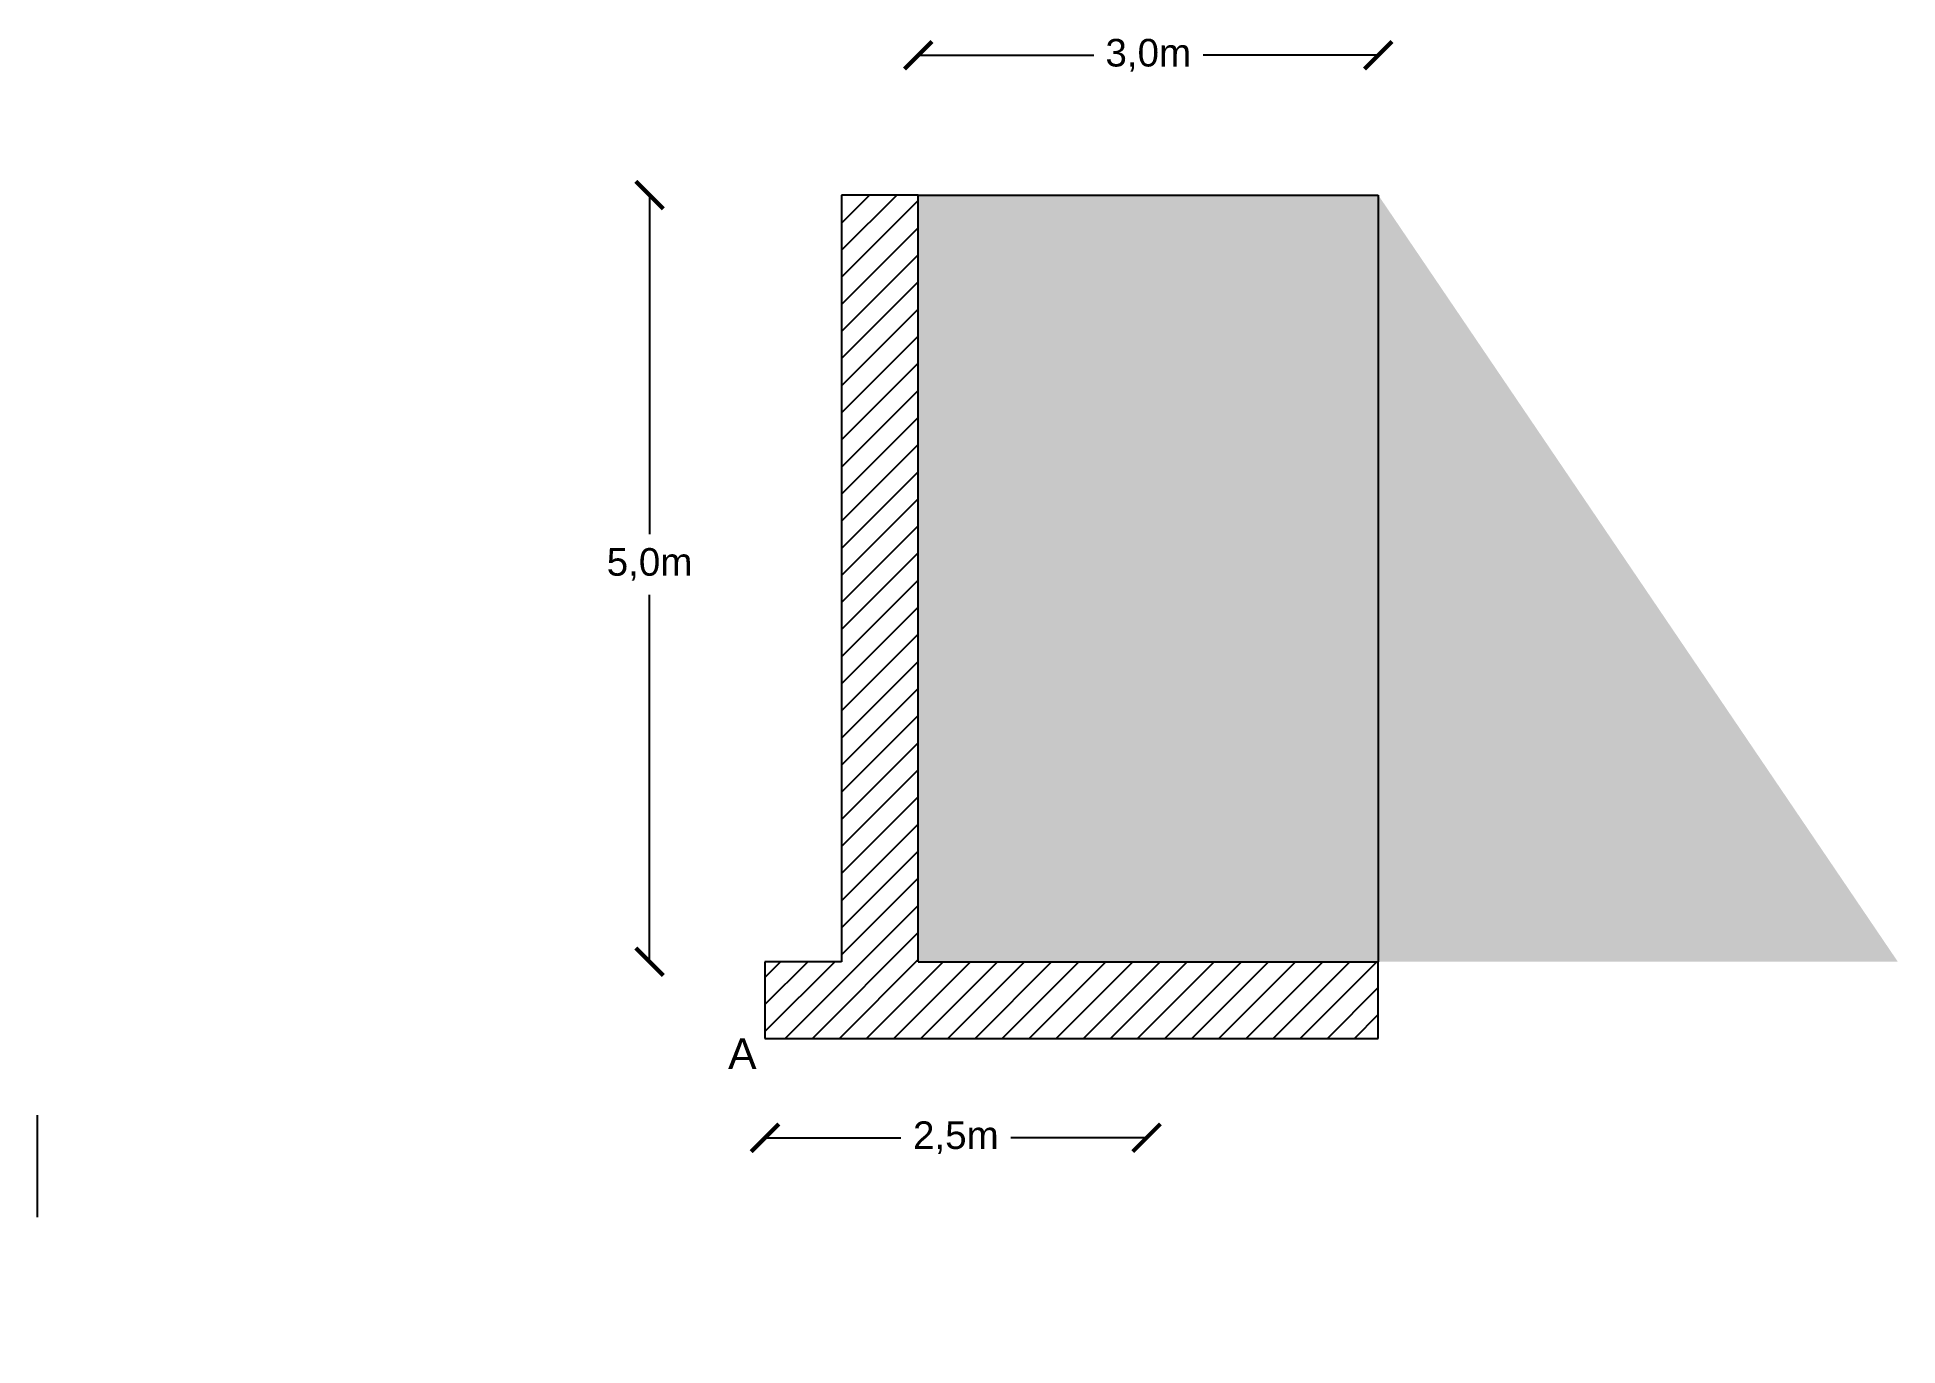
# Model space of a CAD drawing. Header units: inches. Extents: x 0 to 12.1, y -0.8 to 7.7.
import ezdxf

# ---------------------------------------------------------------- set-up
doc = ezdxf.new("R2010")
doc.units = ezdxf.units.IN
doc.header["$MEASUREMENT"] = 0
doc.styles.get("Standard").update_dxf_attribs({"font": 'Arial.ttf'})
doc.dimstyles.new('SCHEMATIC', dxfattribs={"dimtxt": 0.18, "dimasz": 0.18, "dimexe": 0.18, "dimexo": 0.112, "dimgap": 0.09, "dimtad": 0, "dimtih": 1, "dimtoh": 1, "dimdec": 1, "dimzin": 0, "dimtxsty": 'Standard', "dimblk": 'ARCHTICK', "dimblk1": 'ARCHTICK', "dimblk2": 'ARCHTICK', "dimcen": 0.09, "dimse1": 1, "dimse2": 1, "dimclre": 256, "dimadec": 0, "dimazin": 0, "dimtfac": 1, "dimtdec": 1, "dimtofl": 0, "dimtmove": 0, "dimatfit": 3, "dimldrblk": 'OPEN30', "dimfxl": 1, "dimfxlon": 1, "dimtolj": 1, "dimtzin": 0, "dimarcsym": 0})

# ---------------------------------------------------------------- blocks, each defined once
blk = doc.blocks.new('_ArchTick')
at = {"color": 0, "linetype": 'ByBlock', "const_width": 0.15}
blk.add_lwpolyline([(-0.5, -0.5), (0.5, 0.5)], dxfattribs=at)
blk = doc.blocks.new('*D4')
at = {"color": 0, "lineweight": -2, "transparency": 16777216}
for p, q in [((3.994, 6.667), (3.994, 4.456)), ((3.994, 1.667), (3.994, 4.059))]:
    blk.add_line(p, q, dxfattribs=at)
at = {"layer": 'Defpoints', "color": 0, "transparency": 16777216}
for p in [(1.909, 6.667), (3.994, 6.667), (1.909, 1.667)]:
    blk.add_point(p, dxfattribs=at)
at = {"color": 0, "lineweight": -2, "transparency": 16777216, "xscale": 0.18, "yscale": 0.18, "zscale": 0.18}
for p, rotation in [((3.994, 6.667), 90), ((3.994, 1.667), 270)]:
    blk.add_blockref('_ArchTick', p, dxfattribs=dict(at, rotation=rotation))
at = {"color": 0, "transparency": 16777216, "insert": (3.994, 4.258), "char_height": 0.18, "attachment_point": 5}
blk.add_mtext('\\A1;5,0m', dxfattribs=at)
blk = doc.blocks.new('_Open30')
at = {"color": 0, "linetype": 'ByBlock', "lineweight": -2}
for p, q in [((-1, 0.268), (0, 0)), ((0, 0), (-1, -0.268)), ((0, 0), (-1, 0))]:
    blk.add_line(p, q, dxfattribs=at)
blk = doc.blocks.new('*D9')
at = {"color": 0, "lineweight": -2, "transparency": 16777216}
for p, q in [((4.747, 0.519), (5.633, 0.519)), ((7.236, 0.519), (6.351, 0.519))]:
    blk.add_line(p, q, dxfattribs=at)
at = {"layer": 'Defpoints', "color": 0, "transparency": 16777216}
for p in [(7.236, 0.519), (4.747, -0.838), (7.236, -0.838)]:
    blk.add_point(p, dxfattribs=at)
at = {"color": 0, "lineweight": -2, "transparency": 16777216, "xscale": 0.18, "yscale": 0.18, "zscale": 0.18, "rotation": 180}
blk.add_blockref('_ArchTick', (4.747, 0.519), dxfattribs=at)
at = {"color": 0, "lineweight": -2, "transparency": 16777216, "xscale": 0.18, "yscale": 0.18, "zscale": 0.18}
blk.add_blockref('_ArchTick', (7.236, 0.519), dxfattribs=at)
at = {"color": 0, "transparency": 16777216, "insert": (5.992, 0.519), "char_height": 0.18, "attachment_point": 5}
blk.add_mtext('\\A1;2,5m', dxfattribs=at)
blk = doc.blocks.new('*D11')
at = {"color": 0, "lineweight": -2, "transparency": 16777216}
for p, q in [((5.747, 7.579), (6.891, 7.579)), ((8.747, 7.579), (7.604, 7.579))]:
    blk.add_line(p, q, dxfattribs=at)
at = {"layer": 'Defpoints', "color": 0, "transparency": 16777216}
for p in [(5.747, 7.579), (8.747, 7.579), (8.747, 7.579)]:
    blk.add_point(p, dxfattribs=at)
at = {"color": 0, "lineweight": -2, "transparency": 16777216, "xscale": 0.18, "yscale": 0.18, "zscale": 0.18, "rotation": 180}
blk.add_blockref('_ArchTick', (5.747, 7.579), dxfattribs=at)
at = {"color": 0, "lineweight": -2, "transparency": 16777216, "xscale": 0.18, "yscale": 0.18, "zscale": 0.18}
blk.add_blockref('_ArchTick', (8.747, 7.579), dxfattribs=at)
at = {"color": 0, "transparency": 16777216, "insert": (7.247, 7.579), "char_height": 0.18, "attachment_point": 5}
blk.add_mtext('\\A1;3,0m', dxfattribs=at)

msp = doc.modelspace()

# ---------------------------------------------------------------- hatches: boundary and pattern name
h = msp.add_hatch()
h.set_pattern_fill('ANSI31', color=256)
h.paths.add_polyline_path([(5.747, 6.667), (5.247, 6.667), (5.247, 1.667), (4.747, 1.667), (4.747, 1.167), (8.747, 1.167), (8.747, 1.667), (5.747, 1.667)])
at = {"transparency": 33554503}
h = msp.add_hatch(color=27, dxfattribs=at)
h.dxf.hatch_style = 1
h.paths.add_polyline_path([(8.747, 6.667), (5.747, 6.667), (5.747, 1.667), (8.747, 1.667)])
at = {"transparency": 33554513}
h = msp.add_hatch(color=1, dxfattribs=at)
h.dxf.hatch_style = 1
h.paths.add_polyline_path([(8.747, 1.667), (12.136, 1.667), (8.747, 6.667)])

# ---------------------------------------------------------------- linework, layer by layer
for p, q in [((5.747, 6.667), (5.247, 6.667)), ((5.247, 6.667), (5.247, 1.667)), ((5.747, 1.667), (5.747, 6.667)), ((5.747, 6.667), (8.747, 6.667)), ((8.747, 6.667), (8.747, 1.667)), ((5.247, 1.667), (4.747, 1.667)), ((4.747, 1.667), (4.747, 1.167)), ((5.747, 1.667), (8.747, 1.667)), ((8.747, 1.167), (8.747, 1.667)), ((4.747, 1.167), (8.747, 1.167)), ((0, 0.667), (0, 0))]:
    msp.add_line(p, q)

# ---------------------------------------------------------------- texts
at = {"insert": (4.506, 1.167), "char_height": 0.2, "attachment_point": 1}
msp.add_mtext_dynamic_manual_height_columns('A', width=0.57307, gutter_width=1, heights=[0], dxfattribs=at)

# ---------------------------------------------------------------- dimensions: what is measured, and where the dimension line sits
dim = msp.add_linear_dim(base=(8.747, 7.579), p1=(5.747, 7.579), p2=(8.747, 7.579), dimstyle='SCHEMATIC', override={"dimpost": 'm'})
dim.commit()
dim.dimension.update_dxf_attribs({"geometry": '*D11', "text_midpoint": (7.247, 7.579)})
dim = msp.add_linear_dim(base=(3.994, 6.667), p1=(1.909, 1.667), p2=(1.909, 6.667), angle=90, dimstyle='SCHEMATIC', override={"dimpost": 'm'})
dim.commit()
dim.dimension.update_dxf_attribs({"geometry": '*D4', "text_midpoint": (3.994, 4.258), "dimtype": 160})
dim = msp.add_linear_dim(base=(7.236, 0.519), p1=(4.747, -0.838), p2=(7.236, -0.838), dimstyle='SCHEMATIC', override={"dimpost": 'm'})
dim.commit()
dim.dimension.update_dxf_attribs({"geometry": '*D9', "text_midpoint": (5.992, 0.519), "dimtype": 160})

doc.saveas('drawing.dxf')
